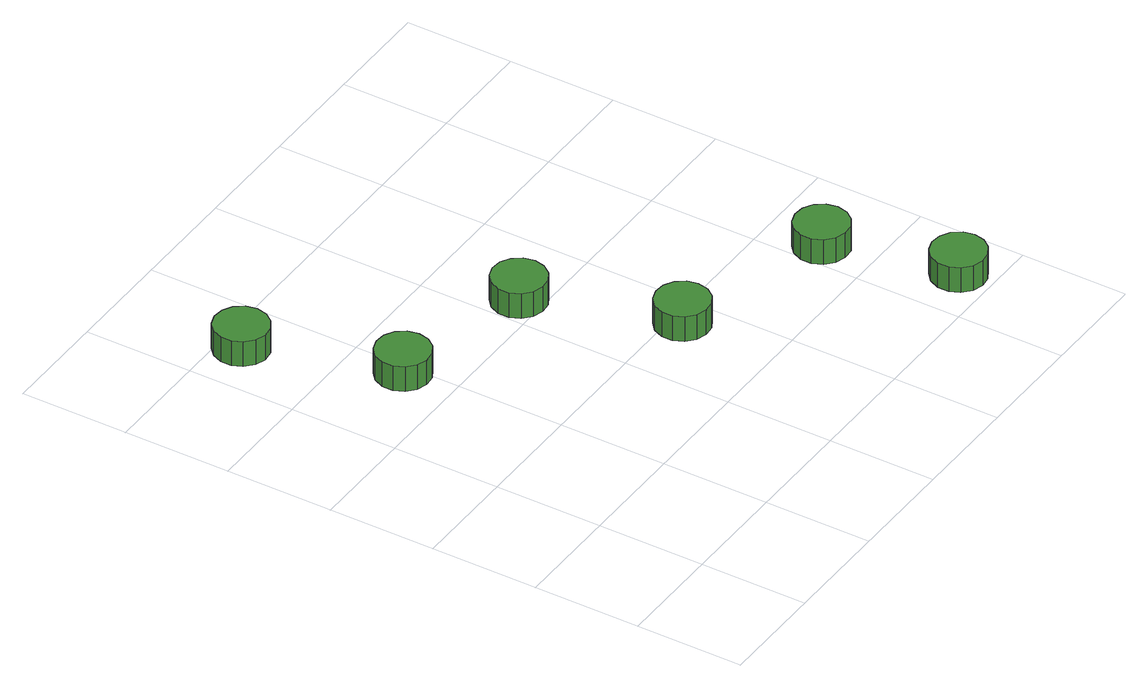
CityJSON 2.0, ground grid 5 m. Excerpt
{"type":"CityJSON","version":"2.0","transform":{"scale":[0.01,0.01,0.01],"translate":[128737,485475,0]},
"CityObjects":{
"tree1":{"type":"SolitaryVegetationObject","attributes":{"function":"something"},"geometry":[{"type":"MultiSurface","lod":"1","boundaries":[[[0,1,2,3,4,5,6,7,8,9,10,11,12,13,14]],[[15,16,17,18,19,20,21,22,23,24,25,26,27,28,29]],[[0,29,28,1]],[[1,28,27,2]],[[2,27,26,3]],[[3,26,25,4]],[[4,25,24,5]],[[5,24,23,6]],[[6,23,22,7]],[[7,22,21,8]],[[8,21,20,9]],[[9,20,19,10]],[[10,19,18,11]],[[11,18,17,12]],[[12,17,16,13]],[[13,16,15,14]],[[14,15,29,0]]]}]},
"tree2":{"type":"SolitaryVegetationObject","attributes":{"function":"something"},"geometry":[{"type":"MultiSurface","lod":"1","boundaries":[[[30,31,32,33,34,35,36,37,38,39,40,41,42,43,44]],[[45,46,47,48,49,50,51,52,53,54,55,56,57,58,59]],[[30,59,58,31]],[[31,58,57,32]],[[32,57,56,33]],[[33,56,55,34]],[[34,55,54,35]],[[35,54,53,36]],[[36,53,52,37]],[[37,52,51,38]],[[38,51,50,39]],[[39,50,49,40]],[[40,49,48,41]],[[41,48,47,42]],[[42,47,46,43]],[[43,46,45,44]],[[44,45,59,30]]]}]},
"tree3":{"type":"SolitaryVegetationObject","attributes":{"function":"something"},"geometry":[{"type":"MultiSurface","lod":"1","boundaries":[[[60,61,62,63,64,65,66,67,68,69,70,71,72,73,74]],[[75,76,77,78,79,80,81,82,83,84,85,86,87,88,89]],[[60,89,88,61]],[[61,88,87,62]],[[62,87,86,63]],[[63,86,85,64]],[[64,85,84,65]],[[65,84,83,66]],[[66,83,82,67]],[[67,82,81,68]],[[68,81,80,69]],[[69,80,79,70]],[[70,79,78,71]],[[71,78,77,72]],[[72,77,76,73]],[[73,76,75,74]],[[74,75,89,60]]]}]},
"tree4":{"type":"SolitaryVegetationObject","attributes":{"function":"something"},"geometry":[{"type":"MultiSurface","lod":"1","boundaries":[[[90,91,92,93,94,95,96,97,98,99,100,101,102,103,104]],[[105,106,107,108,109,110,111,112,113,114,115,116,117,118,119]],[[90,119,118,91]],[[91,118,117,92]],[[92,117,116,93]],[[93,116,115,94]],[[94,115,114,95]],[[95,114,113,96]],[[96,113,112,97]],[[97,112,111,98]],[[98,111,110,99]],[[99,110,109,100]],[[100,109,108,101]],[[101,108,107,102]],[[102,107,106,103]],[[103,106,105,104]],[[104,105,119,90]]]}]},
"tree5":{"type":"SolitaryVegetationObject","attributes":{"function":"something"},"geometry":[{"type":"MultiSurface","lod":"1","boundaries":[[[120,121,122,123,124,125,126,127,128,129,130,131,132,133,134]],[[135,136,137,138,139,140,141,142,143,144,145,146,147,148,149]],[[120,149,148,121]],[[121,148,147,122]],[[122,147,146,123]],[[123,146,145,124]],[[124,145,144,125]],[[125,144,143,126]],[[126,143,142,127]],[[127,142,141,128]],[[128,141,140,129]],[[129,140,139,130]],[[130,139,138,131]],[[131,138,137,132]],[[132,137,136,133]],[[133,136,135,134]],[[134,135,149,120]]]}]},
"tree6":{"type":"SolitaryVegetationObject","attributes":{"function":"something"},"geometry":[{"type":"MultiSurface","lod":"1","boundaries":[[[150,151,152,153,154,155,156,157,158,159,160,161,162,163,164]],[[165,166,167,168,169,170,171,172,173,174,175,176,177,178,179]],[[150,179,178,151]],[[151,178,177,152]],[[152,177,176,153]],[[153,176,175,154]],[[154,175,174,155]],[[155,174,173,156]],[[156,173,172,157]],[[157,172,171,158]],[[158,171,170,159]],[[159,170,169,160]],[[160,169,168,161]],[[161,168,167,162]],[[162,167,166,163]],[[163,166,165,164]],[[164,165,179,150]]]}]}
},
"vertices":[
[337,2380,210],[326,2431,210],[295,2473,210],[251,2498,210],[199,2504,210],[150,2488,210],[112,2453,210],[91,2406,210],[91,2354,210],[112,2307,210],[150,2272,210],[199,2256,210],[251,2262,210],[295,2288,210],[326,2330,210],[326,2330,83],[295,2288,83],[251,2262,83],[199,2256,83],[150,2272,83],[112,2307,83],[91,2354,83],[91,2406,83],[112,2453,83],[150,2488,83],[199,2504,83],[251,2498,83],[295,2473,83],[326,2431,83],[337,2380,83],
[565,1734,194],[554,1784,194],[524,1826,194],[479,1852,194],[427,1857,194],[378,1841,194],[340,1807,194],[319,1759,194],[319,1708,194],[340,1660,194],[378,1626,194],[427,1610,194],[479,1615,194],[524,1641,194],[554,1683,194],[554,1683,67],[524,1641,67],[479,1615,67],[427,1610,67],[378,1626,67],[340,1660,67],[319,1708,67],[319,1759,67],[340,1807,67],[378,1841,67],[427,1857,67],[479,1852,67],[524,1826,67],[554,1784,67],[565,1734,67],
[1232,1585,205],[1221,1636,205],[1190,1678,205],[1146,1704,205],[1094,1709,205],[1045,1693,205],[1007,1659,205],[986,1611,205],[986,1560,205],[1007,1512,205],[1045,1478,205],[1094,1462,205],[1146,1467,205],[1190,1493,205],[1221,1535,205],[1221,1535,78],[1190,1493,78],[1146,1467,78],[1094,1462,78],[1045,1478,78],[1007,1512,78],[986,1560,78],[986,1611,78],[1007,1659,78],[1045,1693,78],[1094,1709,78],[1146,1704,78],[1190,1678,78],[1221,1636,78],[1232,1585,78],
[1473,939,190],[1463,989,190],[1432,1031,190],[1387,1057,190],[1336,1062,190],[1287,1046,190],[1248,1012,190],[1227,965,190],[1227,913,190],[1248,866,190],[1287,831,190],[1336,815,190],[1387,820,190],[1432,846,190],[1463,888,190],[1463,888,63],[1432,846,63],[1387,820,63],[1336,815,63],[1287,831,63],[1248,866,63],[1227,913,63],[1227,965,63],[1248,1012,63],[1287,1046,63],[1336,1062,63],[1387,1057,63],[1432,1031,63],[1463,989,63],[1473,939,63],
[2375,155,181],[2365,206,181],[2334,248,181],[2289,273,181],[2238,279,181],[2189,263,181],[2150,228,181],[2129,181,181],[2129,129,181],[2150,82,181],[2189,47,181],[2238,31,181],[2289,37,181],[2334,63,181],[2365,105,181],[2365,105,54],[2334,63,54],[2289,37,54],[2238,31,54],[2189,47,54],[2150,82,54],[2129,129,54],[2129,181,54],[2150,228,54],[2189,263,54],[2238,279,54],[2289,273,54],[2334,248,54],[2365,206,54],[2375,155,54],
[2215,723,200],[2204,774,200],[2174,816,200],[2129,842,200],[2077,847,200],[2028,831,200],[1990,797,200],[1969,749,200],[1969,698,200],[1990,650,200],[2028,616,200],[2077,600,200],[2129,605,200],[2174,631,200],[2204,673,200],[2204,673,73],[2174,631,73],[2129,605,73],[2077,600,73],[2028,616,73],[1990,650,73],[1969,698,73],[1969,749,73],[1990,797,73],[2028,831,73],[2077,847,73],[2129,842,73],[2174,816,73],[2204,774,73],[2215,723,73]
]}
